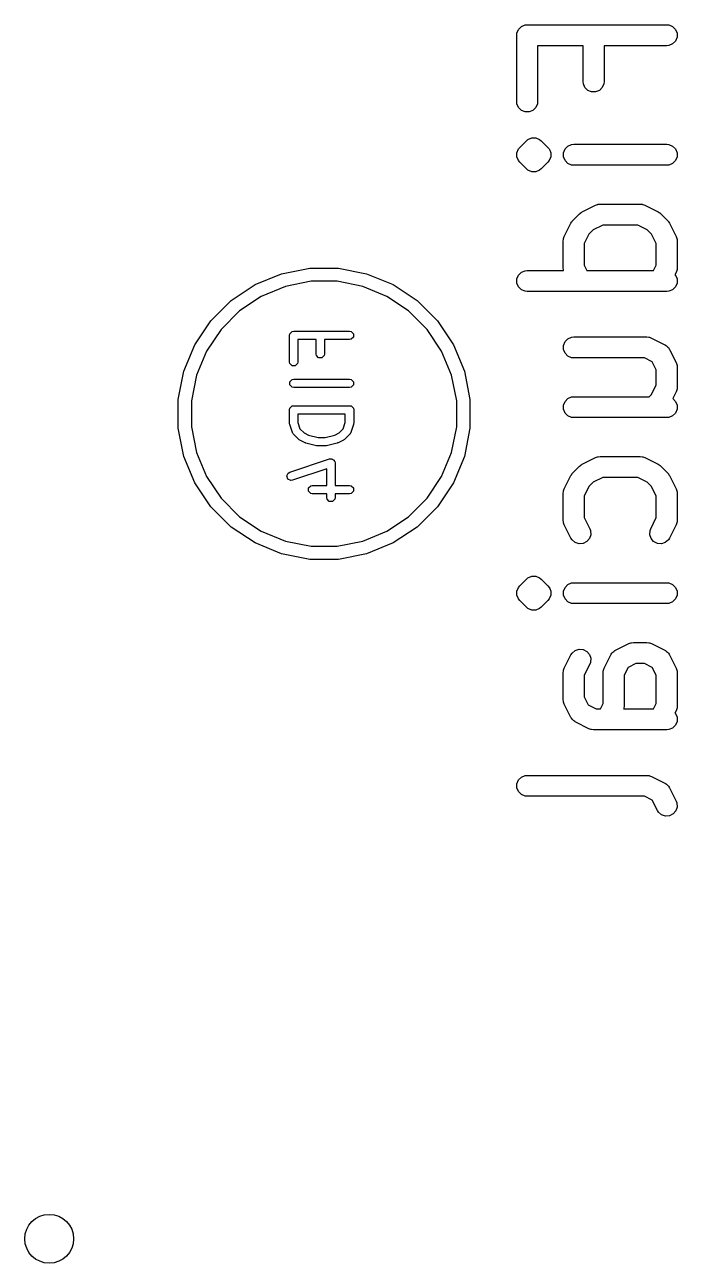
# Model space of a CAD drawing. Header units: inches. Extents: x -0.1 to 2.99, y 0.2 to 2.25.
# Drawn here: x 2.7931 to 2.9771, y 0.3931 to 0.7427 of the extents above; entities that cross this region are included whole.
import ezdxf

# ---------------------------------------------------------------- set-up
doc = ezdxf.new("R2010")
doc.units = ezdxf.units.IN
doc.header["$MEASUREMENT"] = 0
doc.layers.add('BLACK', color=250, linetype='CONTINUOUS')

msp = doc.modelspace()

# ---------------------------------------------------------------- linework, layer by layer
at = {"layer": 'BLACK', "linetype": 'CONTINUOUS'}
for p, q in [((2.93192, 0.7403), (2.93236, 0.74136)), ((2.93236, 0.74136), (2.93318, 0.74218)), ((2.93318, 0.74218), (2.93424, 0.74262)), ((2.93424, 0.74262), (2.93482, 0.74267)), ((2.93482, 0.74267), (2.97419, 0.74267)), ((2.97419, 0.74267), (2.97477, 0.74262)), ((2.97477, 0.74262), (2.97583, 0.74218)), ((2.97583, 0.74218), (2.97664, 0.74136)), ((2.97664, 0.74136), (2.97709, 0.7403)), ((2.93187, 0.73972), (2.93192, 0.7403)), ((2.93187, 0.72097), (2.93187, 0.73972)), ((2.97664, 0.73808), (2.97583, 0.73726)), ((2.97709, 0.73914), (2.97664, 0.73808)), ((2.97709, 0.7403), (2.97709, 0.73914)), ((2.95061, 0.73677), (2.93777, 0.73677)), ((2.93777, 0.73677), (2.93777, 0.72097)), ((2.95061, 0.7266), (2.95061, 0.73677)), ((2.97419, 0.73677), (2.95652, 0.73677)), ((2.95652, 0.73677), (2.95652, 0.7266)), ((2.97477, 0.73682), (2.97419, 0.73677)), ((2.97583, 0.73726), (2.97477, 0.73682)), ((2.95067, 0.72602), (2.95061, 0.7266)), ((2.95111, 0.72496), (2.95067, 0.72602)), ((2.95193, 0.72414), (2.95111, 0.72496)), ((2.95299, 0.7237), (2.95193, 0.72414)), ((2.95414, 0.7237), (2.95299, 0.7237)), ((2.95521, 0.72414), (2.95414, 0.7237)), ((2.95602, 0.72496), (2.95521, 0.72414)), ((2.95646, 0.72602), (2.95602, 0.72496)), ((2.95652, 0.7266), (2.95646, 0.72602)), ((2.93192, 0.7204), (2.93187, 0.72097)), ((2.93236, 0.71933), (2.93192, 0.7204)), ((2.93772, 0.7204), (2.93727, 0.71933)), ((2.93777, 0.72097), (2.93772, 0.7204)), ((2.93318, 0.71852), (2.93236, 0.71933)), ((2.93424, 0.71808), (2.93318, 0.71852)), ((2.9354, 0.71808), (2.93424, 0.71808)), ((2.93646, 0.71852), (2.9354, 0.71808)), ((2.93727, 0.71933), (2.93646, 0.71852)), ((2.93273, 0.70806), (2.93461, 0.70994)), ((2.93461, 0.70994), (2.93505, 0.7103)), ((2.93505, 0.7103), (2.93612, 0.71074)), ((2.93612, 0.71074), (2.93727, 0.71074)), ((2.93727, 0.71074), (2.93833, 0.7103)), ((2.93833, 0.7103), (2.93878, 0.70994)), ((2.93878, 0.70994), (2.94066, 0.70806)), ((2.93192, 0.70655), (2.93236, 0.70761)), ((2.93192, 0.7054), (2.93192, 0.70655)), ((2.93236, 0.70761), (2.93273, 0.70806)), ((2.94066, 0.70806), (2.94102, 0.70761)), ((2.94102, 0.70761), (2.94117, 0.70727)), ((2.94117, 0.70727), (2.94147, 0.70655)), ((2.94147, 0.70655), (2.94147, 0.7054)), ((2.94505, 0.70655), (2.94549, 0.70761)), ((2.94505, 0.7054), (2.94505, 0.70655)), ((2.94549, 0.70761), (2.9463, 0.70843)), ((2.9463, 0.70843), (2.94737, 0.70887)), ((2.94737, 0.70887), (2.94794, 0.70893)), ((2.94794, 0.70893), (2.97419, 0.70893)), ((2.97419, 0.70893), (2.97477, 0.70887)), ((2.97477, 0.70887), (2.97583, 0.70843)), ((2.97583, 0.70843), (2.97664, 0.70761)), ((2.97664, 0.70761), (2.97709, 0.70655)), ((2.97709, 0.70655), (2.97709, 0.7054)), ((2.93236, 0.70433), (2.93192, 0.7054)), ((2.93273, 0.70389), (2.93236, 0.70433)), ((2.93461, 0.70201), (2.93273, 0.70389)), ((2.94066, 0.70389), (2.93878, 0.70201)), ((2.94102, 0.70433), (2.94066, 0.70389)), ((2.94147, 0.7054), (2.94102, 0.70433)), ((2.94549, 0.70433), (2.94505, 0.7054)), ((2.9463, 0.70352), (2.94549, 0.70433)), ((2.94737, 0.70308), (2.9463, 0.70352)), ((2.94794, 0.70302), (2.94737, 0.70308)), ((2.97419, 0.70302), (2.94794, 0.70302)), ((2.97477, 0.70308), (2.97419, 0.70302)), ((2.97583, 0.70352), (2.97477, 0.70308)), ((2.97664, 0.70433), (2.97583, 0.70352)), ((2.97709, 0.7054), (2.97664, 0.70433)), ((2.93505, 0.70164), (2.93461, 0.70201)), ((2.93612, 0.7012), (2.93505, 0.70164)), ((2.93727, 0.7012), (2.93612, 0.7012)), ((2.93612, 0.7012), (2.93612, 0.7012)), ((2.93833, 0.70164), (2.93727, 0.7012)), ((2.93878, 0.70201), (2.93833, 0.70164)), ((2.94773, 0.68744), (2.9496, 0.68931)), ((2.9496, 0.68931), (2.94983, 0.6895)), ((2.94983, 0.6895), (2.94988, 0.68956)), ((2.94988, 0.68956), (2.94997, 0.68962)), ((2.94997, 0.68962), (2.95005, 0.68968)), ((2.95005, 0.68968), (2.95012, 0.68971)), ((2.95012, 0.68971), (2.95037, 0.68987)), ((2.95037, 0.68987), (2.95412, 0.69174)), ((2.95412, 0.69174), (2.95466, 0.69195)), ((2.95466, 0.69195), (2.95477, 0.69196)), ((2.95477, 0.69196), (2.95487, 0.692)), ((2.95487, 0.692), (2.95544, 0.69205)), ((2.95544, 0.69205), (2.96669, 0.69205)), ((2.96669, 0.69205), (2.96727, 0.692)), ((2.96727, 0.692), (2.96736, 0.69196)), ((2.96736, 0.69196), (2.96747, 0.69195)), ((2.96747, 0.69195), (2.96801, 0.69174)), ((2.96801, 0.69174), (2.97176, 0.68987)), ((2.97176, 0.68987), (2.97201, 0.68971)), ((2.97201, 0.68971), (2.97208, 0.68968)), ((2.97208, 0.68968), (2.97216, 0.68962)), ((2.97216, 0.68962), (2.97225, 0.68956)), ((2.97225, 0.68956), (2.9723, 0.6895)), ((2.9723, 0.6895), (2.97253, 0.68931)), ((2.97253, 0.68931), (2.9744, 0.68744)), ((2.9453, 0.68292), (2.94718, 0.68667)), ((2.94718, 0.68667), (2.94733, 0.68692)), ((2.94733, 0.68692), (2.94736, 0.68699)), ((2.94736, 0.68699), (2.94743, 0.68707)), ((2.94743, 0.68707), (2.94749, 0.68716)), ((2.94749, 0.68716), (2.94754, 0.68721)), ((2.94754, 0.68721), (2.94773, 0.68744)), ((2.95614, 0.68615), (2.95344, 0.6848)), ((2.96599, 0.68615), (2.95614, 0.68615)), ((2.96869, 0.6848), (2.96599, 0.68615)), ((2.9744, 0.68744), (2.97459, 0.68721)), ((2.97459, 0.68721), (2.97465, 0.68716)), ((2.97465, 0.68716), (2.9747, 0.68707)), ((2.9747, 0.68707), (2.97477, 0.68699)), ((2.97477, 0.68699), (2.9748, 0.68692)), ((2.9748, 0.68692), (2.97496, 0.68667)), ((2.97496, 0.68667), (2.97683, 0.68292)), ((2.94499, 0.6816), (2.94505, 0.68218)), ((2.94505, 0.68218), (2.94509, 0.68228)), ((2.94509, 0.68228), (2.9451, 0.68238)), ((2.9451, 0.68238), (2.9453, 0.68292)), ((2.95224, 0.6836), (2.9509, 0.68091)), ((2.95344, 0.6848), (2.95224, 0.6836)), ((2.96989, 0.6836), (2.96869, 0.6848)), ((2.97124, 0.68091), (2.96989, 0.6836)), ((2.97683, 0.68292), (2.97704, 0.68238)), ((2.97704, 0.68238), (2.97705, 0.68228)), ((2.97705, 0.68228), (2.97709, 0.68218)), ((2.97709, 0.68218), (2.97714, 0.6816)), ((2.94499, 0.6741), (2.94499, 0.6816)), ((2.9509, 0.68091), (2.9509, 0.6748)), ((2.97124, 0.6748), (2.97124, 0.68091)), ((2.97714, 0.6816), (2.97714, 0.6741)), ((2.9509, 0.6748), (2.95164, 0.67331)), ((2.97049, 0.67331), (2.97124, 0.6748)), ((2.85806, 0.66932), (2.86554, 0.67242)), ((2.86554, 0.67242), (2.87349, 0.674)), ((2.87349, 0.674), (2.8816, 0.674)), ((2.8816, 0.674), (2.88954, 0.67242)), ((2.88954, 0.67242), (2.89703, 0.66932)), ((2.93192, 0.67093), (2.93236, 0.67199)), ((2.93236, 0.67199), (2.93318, 0.67281)), ((2.93318, 0.67281), (2.93424, 0.67325)), ((2.93424, 0.67325), (2.93482, 0.67331)), ((2.93482, 0.67331), (2.9451, 0.67331)), ((2.94505, 0.67353), (2.94499, 0.6741)), ((2.94509, 0.67343), (2.94505, 0.67353)), ((2.9451, 0.67332), (2.94509, 0.67343)), ((2.9451, 0.67331), (2.9451, 0.67332)), ((2.95164, 0.67331), (2.97049, 0.67331)), ((2.97683, 0.67278), (2.97651, 0.67213)), ((2.97651, 0.67213), (2.97664, 0.67199)), ((2.97664, 0.67199), (2.97709, 0.67093)), ((2.97704, 0.67332), (2.97683, 0.67278)), ((2.97705, 0.67343), (2.97704, 0.67332)), ((2.97709, 0.67353), (2.97705, 0.67343)), ((2.97714, 0.6741), (2.97709, 0.67353)), ((2.85132, 0.66481), (2.85806, 0.66932)), ((2.86663, 0.66882), (2.85983, 0.666)), ((2.87386, 0.67026), (2.86663, 0.66882)), ((2.88123, 0.67026), (2.87386, 0.67026)), ((2.88845, 0.66882), (2.88123, 0.67026)), ((2.89526, 0.666), (2.88845, 0.66882)), ((2.89703, 0.66932), (2.90377, 0.66481)), ((2.93192, 0.66978), (2.93192, 0.67093)), ((2.93236, 0.66871), (2.93192, 0.66978)), ((2.93318, 0.6679), (2.93236, 0.66871)), ((2.93424, 0.66746), (2.93318, 0.6679)), ((2.97583, 0.6679), (2.97477, 0.66746)), ((2.97664, 0.66871), (2.97583, 0.6679)), ((2.97709, 0.66978), (2.97664, 0.66871)), ((2.97709, 0.67093), (2.97709, 0.66978)), ((2.84559, 0.65908), (2.85132, 0.66481)), ((2.85983, 0.666), (2.8537, 0.66191)), ((2.90139, 0.66191), (2.89526, 0.666)), ((2.90377, 0.66481), (2.9095, 0.65908)), ((2.93482, 0.6674), (2.93424, 0.66746)), ((2.97419, 0.6674), (2.93482, 0.6674)), ((2.97477, 0.66746), (2.97419, 0.6674)), ((2.8537, 0.66191), (2.84849, 0.6567)), ((2.90659, 0.6567), (2.90139, 0.66191)), ((2.84109, 0.65235), (2.84559, 0.65908)), ((2.9095, 0.65908), (2.914, 0.65235)), ((2.84849, 0.6567), (2.8444, 0.65057)), ((2.86778, 0.65498), (2.86787, 0.65543)), ((2.86778, 0.64748), (2.86778, 0.65498)), ((2.86787, 0.65543), (2.86851, 0.65607)), ((2.86851, 0.65607), (2.86896, 0.65616)), ((2.86896, 0.65616), (2.88471, 0.65616)), ((2.87528, 0.6538), (2.87014, 0.6538)), ((2.87014, 0.6538), (2.87014, 0.64748)), ((2.87528, 0.64973), (2.87528, 0.6538)), ((2.88471, 0.6538), (2.87764, 0.6538)), ((2.87764, 0.6538), (2.87764, 0.64973)), ((2.88471, 0.65616), (2.88516, 0.65607)), ((2.88516, 0.65389), (2.88471, 0.6538)), ((2.88516, 0.65607), (2.8858, 0.65543)), ((2.8858, 0.65453), (2.88516, 0.65389)), ((2.8858, 0.65543), (2.8858, 0.65453)), ((2.91069, 0.65057), (2.90659, 0.6567)), ((2.94549, 0.65325), (2.9463, 0.65406)), ((2.9463, 0.65406), (2.94737, 0.6545)), ((2.94737, 0.6545), (2.94794, 0.65456)), ((2.94794, 0.65456), (2.96857, 0.65456)), ((2.96857, 0.65456), (2.96914, 0.6545)), ((2.96914, 0.6545), (2.96924, 0.65446)), ((2.96924, 0.65446), (2.96935, 0.65445)), ((2.96935, 0.65445), (2.96989, 0.65425)), ((2.96989, 0.65425), (2.97364, 0.65237)), ((2.83798, 0.64486), (2.84109, 0.65235)), ((2.8444, 0.65057), (2.84158, 0.64377)), ((2.91351, 0.64377), (2.91069, 0.65057)), ((2.914, 0.65235), (2.9171, 0.64486)), ((2.94505, 0.65218), (2.94549, 0.65325)), ((2.94505, 0.65103), (2.94505, 0.65218)), ((2.94549, 0.64997), (2.94505, 0.65103)), ((2.97364, 0.65237), (2.97373, 0.65231)), ((2.97373, 0.65231), (2.97378, 0.6523)), ((2.97378, 0.6523), (2.97383, 0.65225)), ((2.97383, 0.65225), (2.97413, 0.65206)), ((2.97413, 0.65206), (2.97437, 0.65178)), ((2.97437, 0.65178), (2.97465, 0.65154)), ((2.97465, 0.65154), (2.97483, 0.65125)), ((2.97483, 0.65125), (2.97488, 0.65119)), ((2.97488, 0.65119), (2.9749, 0.65115)), ((2.9749, 0.65115), (2.97496, 0.65105)), ((2.97496, 0.65105), (2.97683, 0.6473)), ((2.86787, 0.64703), (2.86778, 0.64748)), ((2.86851, 0.64639), (2.86787, 0.64703)), ((2.87005, 0.64703), (2.86941, 0.64639)), ((2.87014, 0.64748), (2.87005, 0.64703)), ((2.87537, 0.64928), (2.87528, 0.64973)), ((2.876, 0.64864), (2.87537, 0.64928)), ((2.87691, 0.64864), (2.876, 0.64864)), ((2.87755, 0.64928), (2.87691, 0.64864)), ((2.87764, 0.64973), (2.87755, 0.64928)), ((2.9463, 0.64915), (2.94549, 0.64997)), ((2.94737, 0.64871), (2.9463, 0.64915)), ((2.94794, 0.64865), (2.94737, 0.64871)), ((2.96787, 0.64865), (2.94794, 0.64865)), ((2.97011, 0.64753), (2.96787, 0.64865)), ((2.97124, 0.64528), (2.97011, 0.64753)), ((2.97683, 0.6473), (2.97704, 0.64676)), ((2.97704, 0.64676), (2.97705, 0.64666)), ((2.8364, 0.63691), (2.83798, 0.64486)), ((2.84158, 0.64377), (2.84014, 0.63654)), ((2.86941, 0.64639), (2.86851, 0.64639)), ((2.91494, 0.63654), (2.91351, 0.64377)), ((2.9171, 0.64486), (2.91868, 0.63691)), ((2.97124, 0.64105), (2.97124, 0.64528)), ((2.97705, 0.64666), (2.97709, 0.64656)), ((2.97709, 0.64656), (2.97714, 0.64598)), ((2.97714, 0.64598), (2.97714, 0.64036)), ((2.86787, 0.64193), (2.86851, 0.64257)), ((2.86787, 0.64103), (2.86787, 0.64193)), ((2.86851, 0.64039), (2.86787, 0.64103)), ((2.86851, 0.64257), (2.86896, 0.64266)), ((2.86896, 0.6403), (2.86851, 0.64039)), ((2.86896, 0.64266), (2.88471, 0.64266)), ((2.88471, 0.6403), (2.86896, 0.6403)), ((2.88471, 0.64266), (2.88516, 0.64257)), ((2.88516, 0.64039), (2.88471, 0.6403)), ((2.88516, 0.64257), (2.8858, 0.64193)), ((2.8858, 0.64103), (2.88516, 0.64039)), ((2.8858, 0.64193), (2.8858, 0.64103)), ((2.96989, 0.63836), (2.97124, 0.64105)), ((2.97709, 0.63978), (2.97705, 0.63968)), ((2.97714, 0.64036), (2.97709, 0.63978)), ((2.8364, 0.63654), (2.8364, 0.63691)), ((2.8364, 0.62881), (2.8364, 0.63654)), ((2.84014, 0.63654), (2.84014, 0.62917)), ((2.91494, 0.62917), (2.91494, 0.63654)), ((2.91868, 0.63691), (2.91868, 0.62881)), ((2.94505, 0.63531), (2.94549, 0.63637)), ((2.94549, 0.63637), (2.9463, 0.63719)), ((2.9463, 0.63719), (2.94737, 0.63763)), ((2.94737, 0.63763), (2.94794, 0.63769)), ((2.94794, 0.63769), (2.96922, 0.63769)), ((2.96922, 0.63769), (2.96989, 0.63836)), ((2.97683, 0.63904), (2.97588, 0.63714)), ((2.97588, 0.63714), (2.97664, 0.63637)), ((2.97664, 0.63637), (2.97709, 0.63531)), ((2.97704, 0.63958), (2.97683, 0.63904)), ((2.97705, 0.63968), (2.97704, 0.63958)), ((2.86778, 0.63398), (2.86787, 0.63444)), ((2.86778, 0.63023), (2.86778, 0.63398)), ((2.86787, 0.63444), (2.86851, 0.63507)), ((2.86851, 0.63507), (2.86896, 0.63516)), ((2.86896, 0.63516), (2.88471, 0.63516)), ((2.88352, 0.6328), (2.87014, 0.6328)), ((2.87014, 0.6328), (2.87014, 0.63043)), ((2.88352, 0.63043), (2.88352, 0.6328)), ((2.88471, 0.63516), (2.88516, 0.63507)), ((2.88516, 0.63507), (2.8858, 0.63444)), ((2.8858, 0.63444), (2.88589, 0.63398)), ((2.88589, 0.63398), (2.88589, 0.63023)), ((2.94505, 0.63416), (2.94505, 0.63531)), ((2.94549, 0.63309), (2.94505, 0.63416)), ((2.9463, 0.63228), (2.94549, 0.63309)), ((2.97664, 0.63309), (2.97583, 0.63228)), ((2.97709, 0.63416), (2.97664, 0.63309)), ((2.97709, 0.63531), (2.97709, 0.63416)), ((2.86781, 0.63005), (2.86778, 0.63023)), ((2.86784, 0.62986), (2.86781, 0.63005)), ((2.86859, 0.62761), (2.86784, 0.62986)), ((2.87014, 0.63043), (2.87074, 0.62862)), ((2.88292, 0.62862), (2.88352, 0.63043)), ((2.88583, 0.62986), (2.88508, 0.62761)), ((2.88585, 0.63005), (2.88583, 0.62986)), ((2.88589, 0.63023), (2.88585, 0.63005)), ((2.94737, 0.63184), (2.9463, 0.63228)), ((2.94794, 0.63178), (2.94737, 0.63184)), ((2.97419, 0.63178), (2.94794, 0.63178)), ((2.97477, 0.63184), (2.97419, 0.63178)), ((2.97583, 0.63228), (2.97477, 0.63184)), ((2.83798, 0.62086), (2.8364, 0.62881)), ((2.84014, 0.62917), (2.84158, 0.62195)), ((2.86862, 0.62756), (2.86859, 0.62761)), ((2.86862, 0.62753), (2.86862, 0.62756)), ((2.86872, 0.62737), (2.86862, 0.62753)), ((2.86882, 0.62721), (2.86872, 0.62737)), ((2.86884, 0.6272), (2.86882, 0.62721)), ((2.86887, 0.62715), (2.86884, 0.6272)), ((2.87037, 0.62565), (2.86887, 0.62715)), ((2.87074, 0.62862), (2.87191, 0.62745)), ((2.87191, 0.62745), (2.87312, 0.62685)), ((2.87312, 0.62685), (2.87585, 0.62617)), ((2.87585, 0.62617), (2.87781, 0.62617)), ((2.87781, 0.62617), (2.88054, 0.62685)), ((2.88054, 0.62685), (2.88176, 0.62745)), ((2.88176, 0.62745), (2.88292, 0.62862)), ((2.88479, 0.62715), (2.88329, 0.62565)), ((2.88482, 0.6272), (2.88479, 0.62715)), ((2.88485, 0.62721), (2.88482, 0.6272)), ((2.88494, 0.62737), (2.88485, 0.62721)), ((2.88505, 0.62753), (2.88494, 0.62737)), ((2.88508, 0.62761), (2.88505, 0.62756)), ((2.88505, 0.62756), (2.88505, 0.62753)), ((2.91351, 0.62195), (2.91494, 0.62917)), ((2.91868, 0.62881), (2.9171, 0.62086)), ((2.87053, 0.62554), (2.87037, 0.62565)), ((2.87068, 0.62543), (2.87053, 0.62554)), ((2.87218, 0.62468), (2.87068, 0.62543)), ((2.8723, 0.62464), (2.87218, 0.62468)), ((2.87242, 0.62459), (2.8723, 0.62464)), ((2.87542, 0.62384), (2.87242, 0.62459)), ((2.87556, 0.62383), (2.87542, 0.62384)), ((2.87571, 0.6238), (2.87556, 0.62383)), ((2.87796, 0.6238), (2.87571, 0.6238)), ((2.8781, 0.62383), (2.87796, 0.6238)), ((2.87824, 0.62384), (2.8781, 0.62383)), ((2.88124, 0.62459), (2.87824, 0.62384)), ((2.88136, 0.62464), (2.88124, 0.62459)), ((2.88148, 0.62468), (2.88136, 0.62464)), ((2.88298, 0.62543), (2.88148, 0.62468)), ((2.88313, 0.62554), (2.88298, 0.62543)), ((2.88329, 0.62565), (2.88313, 0.62554)), ((2.84109, 0.61337), (2.83798, 0.62086)), ((2.84158, 0.62195), (2.8444, 0.61514)), ((2.86783, 0.61636), (2.87908, 0.62011)), ((2.87908, 0.62011), (2.87954, 0.62016)), ((2.87954, 0.62016), (2.87971, 0.62008)), ((2.87971, 0.62008), (2.87991, 0.62008)), ((2.87991, 0.62008), (2.8801, 0.61988)), ((2.8801, 0.61988), (2.88035, 0.61976)), ((2.88035, 0.61976), (2.88041, 0.61957)), ((2.88041, 0.61957), (2.88055, 0.61944)), ((2.88055, 0.61944), (2.88064, 0.61899)), ((2.88064, 0.61899), (2.88064, 0.61267)), ((2.91069, 0.61514), (2.91351, 0.62195)), ((2.9171, 0.62086), (2.914, 0.61337)), ((2.95037, 0.61863), (2.95412, 0.6205)), ((2.95412, 0.6205), (2.95466, 0.62071)), ((2.95466, 0.62071), (2.95477, 0.62072)), ((2.95477, 0.62072), (2.95487, 0.62076)), ((2.95487, 0.62076), (2.95544, 0.62081)), ((2.95544, 0.62081), (2.96669, 0.62081)), ((2.96669, 0.62081), (2.96727, 0.62076)), ((2.96727, 0.62076), (2.96736, 0.62072)), ((2.96736, 0.62072), (2.96747, 0.62071)), ((2.96747, 0.62071), (2.96801, 0.6205)), ((2.96801, 0.6205), (2.97176, 0.61863)), ((2.86703, 0.61532), (2.86743, 0.61613)), ((2.86732, 0.61446), (2.86703, 0.61532)), ((2.86743, 0.61613), (2.86783, 0.61636)), ((2.87828, 0.61735), (2.86858, 0.61411)), ((2.87828, 0.61267), (2.87828, 0.61735)), ((2.9453, 0.61168), (2.94718, 0.61543)), ((2.94718, 0.61543), (2.94733, 0.61568)), ((2.94733, 0.61568), (2.94736, 0.61575)), ((2.94736, 0.61575), (2.94743, 0.61583)), ((2.94743, 0.61583), (2.94749, 0.61592)), ((2.94749, 0.61592), (2.94754, 0.61597)), ((2.94754, 0.61597), (2.94773, 0.6162)), ((2.94773, 0.6162), (2.9496, 0.61807)), ((2.9496, 0.61807), (2.94983, 0.61826)), ((2.94983, 0.61826), (2.94988, 0.61832)), ((2.94988, 0.61832), (2.94997, 0.61837)), ((2.94997, 0.61837), (2.95005, 0.61844)), ((2.95005, 0.61844), (2.95012, 0.61847)), ((2.95012, 0.61847), (2.95037, 0.61863)), ((2.97176, 0.61863), (2.97201, 0.61847)), ((2.97201, 0.61847), (2.97208, 0.61844)), ((2.97208, 0.61844), (2.97216, 0.61837)), ((2.97216, 0.61837), (2.97225, 0.61832)), ((2.97225, 0.61832), (2.9723, 0.61826)), ((2.9723, 0.61826), (2.97253, 0.61807)), ((2.97253, 0.61807), (2.9744, 0.6162)), ((2.9744, 0.6162), (2.97459, 0.61597)), ((2.97459, 0.61597), (2.97465, 0.61592)), ((2.97465, 0.61592), (2.9747, 0.61583)), ((2.9747, 0.61583), (2.97477, 0.61575)), ((2.97477, 0.61575), (2.9748, 0.61568)), ((2.9748, 0.61568), (2.97496, 0.61543)), ((2.97496, 0.61543), (2.97683, 0.61168)), ((2.84559, 0.60663), (2.84109, 0.61337)), ((2.8444, 0.61514), (2.84849, 0.60902)), ((2.86812, 0.61406), (2.86732, 0.61446)), ((2.86858, 0.61411), (2.86812, 0.61406)), ((2.87312, 0.61194), (2.87376, 0.61258)), ((2.87312, 0.61103), (2.87312, 0.61194)), ((2.87376, 0.61258), (2.87421, 0.61267)), ((2.87421, 0.61267), (2.87828, 0.61267)), ((2.88064, 0.61267), (2.88471, 0.61267)), ((2.88471, 0.61267), (2.88516, 0.61258)), ((2.88516, 0.61258), (2.8858, 0.61194)), ((2.8858, 0.61194), (2.8858, 0.61103)), ((2.90659, 0.60902), (2.91069, 0.61514)), ((2.914, 0.61337), (2.9095, 0.60663)), ((2.95224, 0.61236), (2.9509, 0.60966)), ((2.95344, 0.61356), (2.95224, 0.61236)), ((2.95614, 0.61491), (2.95344, 0.61356)), ((2.96599, 0.61491), (2.95614, 0.61491)), ((2.96869, 0.61356), (2.96599, 0.61491)), ((2.96989, 0.61236), (2.96869, 0.61356)), ((2.97124, 0.60966), (2.96989, 0.61236)), ((2.84849, 0.60902), (2.8537, 0.60381)), ((2.87376, 0.61039), (2.87312, 0.61103)), ((2.87421, 0.6103), (2.87376, 0.61039)), ((2.87828, 0.6103), (2.87421, 0.6103)), ((2.87828, 0.60924), (2.87828, 0.6103)), ((2.87837, 0.60878), (2.87828, 0.60924)), ((2.879, 0.60815), (2.87837, 0.60878)), ((2.88055, 0.60878), (2.87991, 0.60815)), ((2.88064, 0.60924), (2.88055, 0.60878)), ((2.88471, 0.6103), (2.88064, 0.6103)), ((2.88064, 0.6103), (2.88064, 0.60924)), ((2.88516, 0.61039), (2.88471, 0.6103)), ((2.8858, 0.61103), (2.88516, 0.61039)), ((2.90139, 0.60381), (2.90659, 0.60902)), ((2.94499, 0.61036), (2.94505, 0.61094)), ((2.94499, 0.60286), (2.94499, 0.61036)), ((2.94505, 0.61094), (2.94509, 0.61104)), ((2.94509, 0.61104), (2.9451, 0.61114)), ((2.9451, 0.61114), (2.9453, 0.61168)), ((2.9509, 0.60966), (2.9509, 0.60356)), ((2.97124, 0.60356), (2.97124, 0.60966)), ((2.97683, 0.61168), (2.97704, 0.61114)), ((2.97704, 0.61114), (2.97705, 0.61104)), ((2.97705, 0.61104), (2.97709, 0.61094)), ((2.97709, 0.61094), (2.97714, 0.61036)), ((2.97714, 0.61036), (2.97714, 0.60286)), ((2.85132, 0.6009), (2.84559, 0.60663)), ((2.87991, 0.60815), (2.879, 0.60815)), ((2.9095, 0.60663), (2.90377, 0.6009)), ((2.8537, 0.60381), (2.85983, 0.59971)), ((2.89526, 0.59971), (2.90139, 0.60381)), ((2.94505, 0.60229), (2.94499, 0.60286)), ((2.94509, 0.60219), (2.94505, 0.60229)), ((2.9451, 0.60208), (2.94509, 0.60219)), ((2.9453, 0.60154), (2.9451, 0.60208)), ((2.94718, 0.59779), (2.9453, 0.60154)), ((2.9509, 0.60356), (2.95246, 0.60043)), ((2.96967, 0.60043), (2.97124, 0.60356)), ((2.97683, 0.60154), (2.97496, 0.59779)), ((2.97704, 0.60208), (2.97683, 0.60154)), ((2.97705, 0.60219), (2.97704, 0.60208)), ((2.97709, 0.60229), (2.97705, 0.60219)), ((2.97714, 0.60286), (2.97709, 0.60229)), ((2.85806, 0.5964), (2.85132, 0.6009)), ((2.85983, 0.59971), (2.86663, 0.59689)), ((2.88845, 0.59689), (2.89526, 0.59971)), ((2.90377, 0.6009), (2.89703, 0.5964)), ((2.94749, 0.5973), (2.94718, 0.59779)), ((2.95275, 0.59874), (2.95238, 0.59765)), ((2.95246, 0.60043), (2.95267, 0.59989)), ((2.95267, 0.59989), (2.95275, 0.59874)), ((2.96939, 0.59874), (2.96947, 0.59989)), ((2.96975, 0.59765), (2.96939, 0.59874)), ((2.96947, 0.59989), (2.96967, 0.60043)), ((2.97496, 0.59779), (2.97465, 0.5973)), ((2.86554, 0.5933), (2.85806, 0.5964)), ((2.86663, 0.59689), (2.87386, 0.59546)), ((2.87386, 0.59546), (2.88123, 0.59546)), ((2.88123, 0.59546), (2.88845, 0.59689)), ((2.89703, 0.5964), (2.88954, 0.5933)), ((2.94836, 0.59655), (2.94749, 0.5973)), ((2.94945, 0.59618), (2.94836, 0.59655)), ((2.9506, 0.59626), (2.94945, 0.59618)), ((2.95163, 0.59678), (2.9506, 0.59626)), ((2.95238, 0.59765), (2.95163, 0.59678)), ((2.9705, 0.59678), (2.96975, 0.59765)), ((2.97154, 0.59626), (2.9705, 0.59678)), ((2.97268, 0.59618), (2.97154, 0.59626)), ((2.97378, 0.59655), (2.97268, 0.59618)), ((2.97465, 0.5973), (2.97378, 0.59655)), ((2.87349, 0.59172), (2.86554, 0.5933)), ((2.8816, 0.59172), (2.87349, 0.59172)), ((2.88954, 0.5933), (2.8816, 0.59172)), ((2.93192, 0.58282), (2.93236, 0.58388)), ((2.93236, 0.58388), (2.93273, 0.58433)), ((2.93273, 0.58433), (2.93461, 0.5862)), ((2.93461, 0.5862), (2.93505, 0.58657)), ((2.93505, 0.58657), (2.93612, 0.58701)), ((2.93612, 0.58701), (2.93727, 0.58701)), ((2.93727, 0.58701), (2.93833, 0.58657)), ((2.93833, 0.58657), (2.93878, 0.5862)), ((2.93878, 0.5862), (2.94066, 0.58433)), ((2.94066, 0.58433), (2.94102, 0.58388)), ((2.94102, 0.58388), (2.94117, 0.58354)), ((2.94505, 0.58282), (2.94549, 0.58388)), ((2.94549, 0.58388), (2.9463, 0.58469)), ((2.9463, 0.58469), (2.94737, 0.58514)), ((2.94737, 0.58514), (2.94794, 0.58519)), ((2.94794, 0.58519), (2.97419, 0.58519)), ((2.97419, 0.58519), (2.97477, 0.58514)), ((2.97477, 0.58514), (2.97583, 0.58469)), ((2.97583, 0.58469), (2.97664, 0.58388)), ((2.97664, 0.58388), (2.97709, 0.58282)), ((2.93192, 0.58166), (2.93192, 0.58282)), ((2.93236, 0.5806), (2.93192, 0.58166)), ((2.93273, 0.58015), (2.93236, 0.5806)), ((2.94102, 0.5806), (2.94066, 0.58015)), ((2.94147, 0.58166), (2.94102, 0.5806)), ((2.94117, 0.58354), (2.94147, 0.58282)), ((2.94147, 0.58282), (2.94147, 0.58166)), ((2.94505, 0.58166), (2.94505, 0.58282)), ((2.94549, 0.5806), (2.94505, 0.58166)), ((2.9463, 0.57978), (2.94549, 0.5806)), ((2.97664, 0.5806), (2.97583, 0.57978)), ((2.97709, 0.58166), (2.97664, 0.5806)), ((2.97709, 0.58282), (2.97709, 0.58166)), ((2.93461, 0.57828), (2.93273, 0.58015)), ((2.93505, 0.57791), (2.93461, 0.57828)), ((2.93612, 0.57747), (2.93505, 0.57791)), ((2.93727, 0.57747), (2.93612, 0.57747)), ((2.93612, 0.57747), (2.93612, 0.57747)), ((2.93833, 0.57791), (2.93727, 0.57747)), ((2.93878, 0.57828), (2.93833, 0.57791)), ((2.94066, 0.58015), (2.93878, 0.57828)), ((2.94737, 0.57934), (2.9463, 0.57978)), ((2.94794, 0.57929), (2.94737, 0.57934)), ((2.97419, 0.57929), (2.94794, 0.57929)), ((2.97477, 0.57934), (2.97419, 0.57929)), ((2.97583, 0.57978), (2.97477, 0.57934)), ((2.94836, 0.56606), (2.94945, 0.56642)), ((2.94945, 0.56642), (2.9506, 0.56634)), ((2.9506, 0.56634), (2.95163, 0.56582)), ((2.95975, 0.56613), (2.9635, 0.56801)), ((2.9635, 0.56801), (2.96404, 0.56821)), ((2.96404, 0.56821), (2.96414, 0.56822)), ((2.96414, 0.56822), (2.96424, 0.56826)), ((2.96424, 0.56826), (2.96482, 0.56832)), ((2.96482, 0.56832), (2.96857, 0.56832)), ((2.96857, 0.56832), (2.96914, 0.56826)), ((2.96914, 0.56826), (2.96924, 0.56822)), ((2.96924, 0.56822), (2.96935, 0.56821)), ((2.96935, 0.56821), (2.96989, 0.56801)), ((2.96989, 0.56801), (2.97364, 0.56613)), ((2.9453, 0.56106), (2.94718, 0.56481)), ((2.94718, 0.56481), (2.94749, 0.5653)), ((2.94749, 0.5653), (2.94836, 0.56606)), ((2.95163, 0.56582), (2.95238, 0.56495)), ((2.95238, 0.56495), (2.95275, 0.56386)), ((2.95275, 0.56386), (2.95267, 0.56271)), ((2.95655, 0.56106), (2.95843, 0.56481)), ((2.95843, 0.56481), (2.95849, 0.56491)), ((2.95849, 0.56491), (2.9585, 0.56495)), ((2.9585, 0.56495), (2.95855, 0.56501)), ((2.95855, 0.56501), (2.95873, 0.5653)), ((2.95873, 0.5653), (2.95901, 0.56554)), ((2.95901, 0.56554), (2.95926, 0.56582)), ((2.95926, 0.56582), (2.95955, 0.56601)), ((2.95955, 0.56601), (2.9596, 0.56606)), ((2.9596, 0.56606), (2.95965, 0.56607)), ((2.95965, 0.56607), (2.95975, 0.56613)), ((2.97364, 0.56613), (2.97373, 0.56607)), ((2.97373, 0.56607), (2.97378, 0.56606)), ((2.97378, 0.56606), (2.97383, 0.56601)), ((2.97383, 0.56601), (2.97413, 0.56582)), ((2.97413, 0.56582), (2.97437, 0.56554)), ((2.97437, 0.56554), (2.97465, 0.5653)), ((2.97465, 0.5653), (2.97483, 0.56501)), ((2.97483, 0.56501), (2.97488, 0.56495)), ((2.97488, 0.56495), (2.9749, 0.56491)), ((2.9749, 0.56491), (2.97496, 0.56481)), ((2.97496, 0.56481), (2.97683, 0.56106)), ((2.94499, 0.55974), (2.94505, 0.56032)), ((2.94499, 0.55224), (2.94499, 0.55974)), ((2.94505, 0.56032), (2.94509, 0.56042)), ((2.94509, 0.56042), (2.9451, 0.56052)), ((2.9451, 0.56052), (2.9453, 0.56106)), ((2.95246, 0.56217), (2.9509, 0.55905)), ((2.95267, 0.56271), (2.95246, 0.56217)), ((2.95624, 0.55974), (2.9563, 0.56032)), ((2.95624, 0.55107), (2.95624, 0.55974)), ((2.9563, 0.56032), (2.95634, 0.56042)), ((2.95634, 0.56052), (2.95655, 0.56106)), ((2.95634, 0.56042), (2.95634, 0.56052)), ((2.96327, 0.56129), (2.96214, 0.55905)), ((2.96551, 0.56241), (2.96327, 0.56129)), ((2.96787, 0.56241), (2.96551, 0.56241)), ((2.97011, 0.56129), (2.96787, 0.56241)), ((2.97124, 0.55905), (2.97011, 0.56129)), ((2.97683, 0.56106), (2.97704, 0.56052)), ((2.97704, 0.56052), (2.97705, 0.56042)), ((2.97705, 0.56042), (2.97709, 0.56032)), ((2.97709, 0.56032), (2.97714, 0.55974)), ((2.97714, 0.55974), (2.97714, 0.55037)), ((2.9509, 0.55905), (2.9509, 0.55294)), ((2.96214, 0.55905), (2.96214, 0.55037)), ((2.97124, 0.55107), (2.97124, 0.55905)), ((2.9509, 0.55294), (2.95202, 0.55069)), ((2.94505, 0.55167), (2.94499, 0.55224)), ((2.94509, 0.55157), (2.94505, 0.55167)), ((2.9451, 0.55146), (2.94509, 0.55157)), ((2.9453, 0.55092), (2.9451, 0.55146)), ((2.94718, 0.54717), (2.9453, 0.55092)), ((2.95202, 0.55069), (2.95426, 0.54957)), ((2.95426, 0.54957), (2.95549, 0.54957)), ((2.95549, 0.54957), (2.95624, 0.55107)), ((2.96204, 0.54959), (2.96203, 0.54957)), ((2.96203, 0.54957), (2.97049, 0.54957)), ((2.96205, 0.54969), (2.96204, 0.54959)), ((2.96209, 0.54979), (2.96205, 0.54969)), ((2.96214, 0.55037), (2.96209, 0.54979)), ((2.97049, 0.54957), (2.97124, 0.55107)), ((2.97683, 0.54905), (2.97651, 0.5484)), ((2.97704, 0.54959), (2.97683, 0.54905)), ((2.97705, 0.54969), (2.97704, 0.54959)), ((2.97709, 0.54979), (2.97705, 0.54969)), ((2.97714, 0.55037), (2.97709, 0.54979)), ((2.94724, 0.54708), (2.94718, 0.54717)), ((2.94725, 0.54703), (2.94724, 0.54708)), ((2.9473, 0.54698), (2.94725, 0.54703)), ((2.94749, 0.54668), (2.9473, 0.54698)), ((2.94776, 0.54644), (2.94749, 0.54668)), ((2.94801, 0.54616), (2.94776, 0.54644)), ((2.9483, 0.54598), (2.94801, 0.54616)), ((2.94836, 0.54593), (2.9483, 0.54598)), ((2.9484, 0.54591), (2.94836, 0.54593)), ((2.9485, 0.54585), (2.9484, 0.54591)), ((2.95225, 0.54398), (2.9485, 0.54585)), ((2.97651, 0.5484), (2.97664, 0.54826)), ((2.97664, 0.54826), (2.97709, 0.5472)), ((2.97709, 0.54604), (2.97664, 0.54498)), ((2.97709, 0.5472), (2.97709, 0.54604)), ((2.95279, 0.54377), (2.95225, 0.54398)), ((2.95289, 0.54376), (2.95279, 0.54377)), ((2.95299, 0.54372), (2.95289, 0.54376)), ((2.95357, 0.54367), (2.95299, 0.54372)), ((2.97419, 0.54367), (2.95357, 0.54367)), ((2.97477, 0.54372), (2.97419, 0.54367)), ((2.97583, 0.54416), (2.97477, 0.54372)), ((2.97664, 0.54498), (2.97583, 0.54416)), ((2.93192, 0.52845), (2.93236, 0.52951)), ((2.93192, 0.5273), (2.93192, 0.52845)), ((2.93236, 0.52951), (2.93318, 0.53033)), ((2.93318, 0.53033), (2.93424, 0.53077)), ((2.93424, 0.53077), (2.93482, 0.53082)), ((2.93482, 0.53082), (2.96857, 0.53082)), ((2.96857, 0.53082), (2.96914, 0.53077)), ((2.96914, 0.53077), (2.96924, 0.53073)), ((2.96924, 0.53073), (2.96935, 0.53072)), ((2.96935, 0.53072), (2.96989, 0.53051)), ((2.96989, 0.53051), (2.97364, 0.52864)), ((2.97364, 0.52864), (2.97373, 0.52858)), ((2.97373, 0.52858), (2.97378, 0.52856)), ((2.97378, 0.52856), (2.97383, 0.52851)), ((2.97383, 0.52851), (2.97413, 0.52833)), ((2.97413, 0.52833), (2.97437, 0.52805)), ((2.97437, 0.52805), (2.97465, 0.52781)), ((2.93236, 0.52623), (2.93192, 0.5273)), ((2.93318, 0.52542), (2.93236, 0.52623)), ((2.93424, 0.52498), (2.93318, 0.52542)), ((2.93482, 0.52492), (2.93424, 0.52498)), ((2.96787, 0.52492), (2.93482, 0.52492)), ((2.97011, 0.5238), (2.96787, 0.52492)), ((2.97465, 0.52781), (2.97483, 0.52752)), ((2.97483, 0.52752), (2.97488, 0.52746)), ((2.97488, 0.52746), (2.9749, 0.52741)), ((2.9749, 0.52741), (2.97496, 0.52732)), ((2.97496, 0.52732), (2.97683, 0.52357)), ((2.97155, 0.52093), (2.97011, 0.5238)), ((2.97186, 0.52044), (2.97155, 0.52093)), ((2.97712, 0.52188), (2.97675, 0.52078)), ((2.97683, 0.52357), (2.97704, 0.52303)), ((2.97704, 0.52303), (2.97712, 0.52188)), ((2.97273, 0.51968), (2.97186, 0.52044)), ((2.97382, 0.51932), (2.97273, 0.51968)), ((2.97497, 0.5194), (2.97382, 0.51932)), ((2.976, 0.51991), (2.97497, 0.5194)), ((2.97675, 0.52078), (2.976, 0.51991))]:
    msp.add_line(p, q, dxfattribs=at)
at = {"layer": 'BLACK'}
msp.add_circle((2.8, 0.4), 0.00689, dxfattribs=at)
msp.add_circle((2.8, 0.4), 0.00689, dxfattribs=at)

doc.saveas('drawing.dxf')
